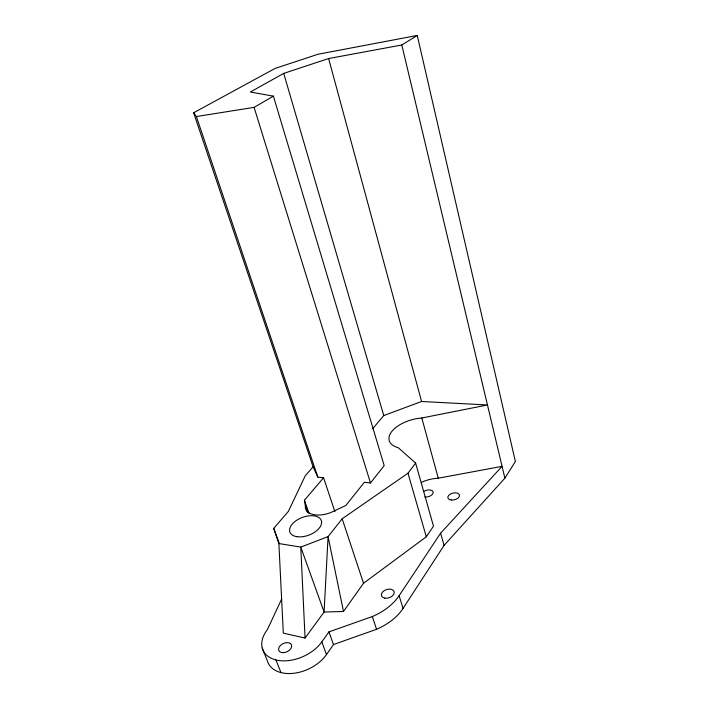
<?xml version="1.0" encoding="UTF-8"?>
<svg xmlns="http://www.w3.org/2000/svg" width="709" height="709" viewBox="0 0 709 709"><rect width="100%" height="100%" fill="white"/><g stroke="black" fill="none" stroke-linecap="round" stroke-linejoin="round"><path stroke-width="1.06" d="M281.686 598.919L267.426 629.539A34.165 22.139 -24.2 0 0 276.492 660.079A34.165 22.139 -24.2 0 0 321.824 641.867L328.932 631.896L372.314 616.555A47.937 30.452 -19.6 0 0 399.105 595.711L440.626 533.15L502.069 466.354L401.817 44.995L417.247 35.45L515.381 461.497L504.879 478.176L444.056 545.398L403.075 608.384A47.6 30.815 -19.7 0 1 376.55 629.282L333.496 644.552L326.486 654.575A33.926 22.387 -24.5 0 1 293.101 673.346A33.926 22.387 -24.5 0 1 267.258 660.54L262.241 648.079M417.247 35.45L318.084 54.23L275.039 68.445L193.619 112.775L313.103 466.823L305.269 475.748L288.368 511.384L273.727 528.4L278.885 543.546L283.308 633.137L305.056 638.065L324.093 612.035L343.493 611.477L363.522 583.25L426.313 536.784L433.491 526.193L415.625 463.066L398.298 447.742A27.624 14.162 -15 0 1 391.829 431.453A27.624 14.162 -15 0 1 421.811 417.991L487.464 404.972L421.58 401.489L383.764 415.563L372.624 428.768M278.885 543.546L300.776 547.091L328.072 536.633L342.172 518.784L407.976 473.213L415.625 463.066M334.896 511.685L323.579 477.777L304.445 500.208L305.384 506.323A21.119 11.61 -19.2 0 0 330.509 512.669L345.815 505.508L364.364 482.28L370.479 482.953L384.189 465.609L273.399 96.149L250.339 92.01L283.715 73.399L328.622 58.537L401.817 44.995M193.619 112.775L196.384 116.542L254.088 107.369L273.399 96.149M421.545 482.288A26.756 15.279 -14.6 0 1 438.259 478.203L502.069 466.354L504.879 478.176M313.103 466.823L317.836 477.139L323.579 477.777M275.952 659.955L280.968 672.584M273.727 528.4L279.08 542.864M321.824 641.867L326.486 654.575M328.932 631.896L333.496 644.552M305.384 506.323L307.573 512.58M304.445 500.208L309.133 513.671M196.384 116.542L317.836 477.139M372.314 616.555L376.55 629.282M342.172 518.784L363.522 583.25M399.105 595.711L403.075 608.384M254.088 107.369L370.479 482.953M283.715 73.399L383.764 415.563M407.976 473.213L426.313 536.784M440.626 533.15L444.056 545.398M421.811 417.991L438.259 478.203M328.622 58.537L421.58 401.489M343.493 611.477L328.072 536.633L324.093 612.035L300.776 547.091L305.056 638.065M424.204 491.204A5.858 3.341 -14.9 0 1 431.533 490.38A5.858 3.341 -14.9 0 1 432.047 494.669A5.858 3.341 -14.9 0 1 424.895 496.982M283.086 652.688A6.93 4.52 -25.1 0 0 291.559 645.084A6.93 4.52 -25.1 0 0 280.764 645.163A6.93 4.52 -25.1 0 0 283.086 652.688M297.204 536.731A16.75 9.43 -20.5 0 0 321.62 522.648A16.75 9.43 -20.5 0 0 297.957 519.493A16.75 9.43 -20.5 0 0 297.204 536.731M384.827 598.148A6.647 4.316 -18.1 0 0 394.266 592.307A6.647 4.316 -18.1 0 0 384.349 590.544A6.647 4.316 -18.1 0 0 384.827 598.148M451.261 500.031A5.973 3.448 -13.7 0 0 459.494 495.157A5.973 3.448 -13.7 0 0 450.224 494.146A5.973 3.448 -13.7 0 0 451.261 500.031"/></g></svg>
